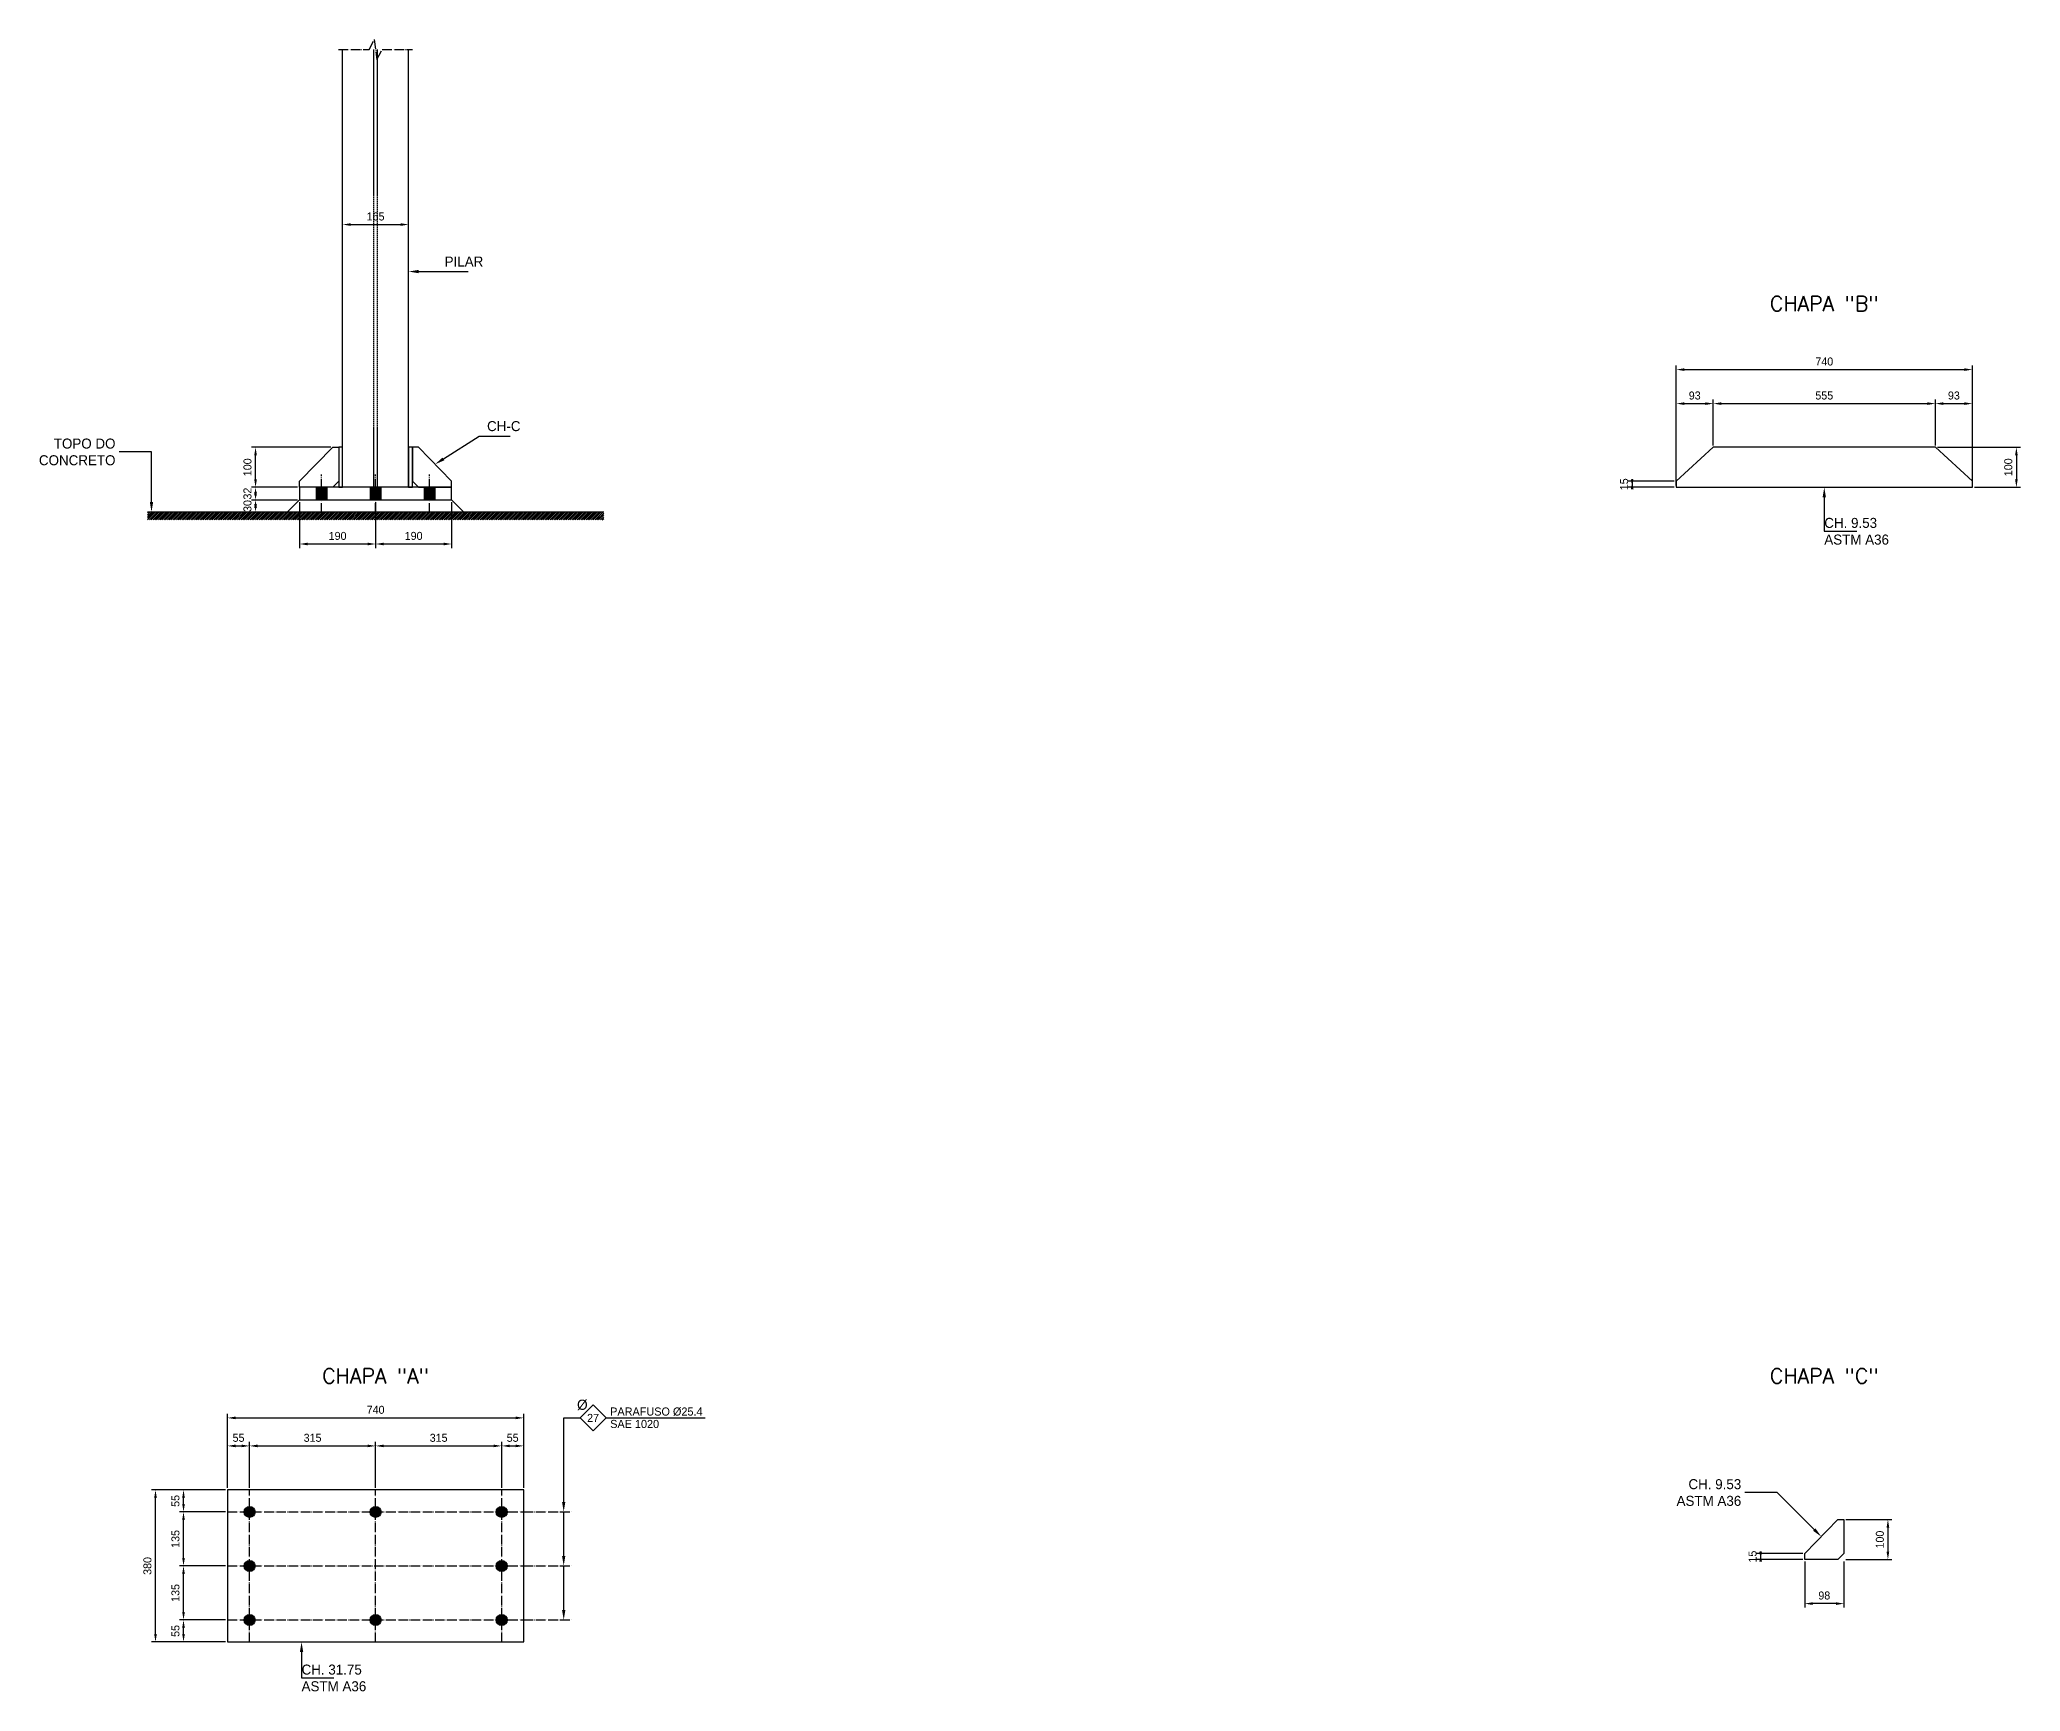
# Model space of a CAD drawing. Extents: x -4524 to 7730, y -2994 to 1469.
# Drawn here: x 2780 to 7730, y -2994 to 1135 of the extents above; entities that cross this region are included whole.
import ezdxf

# ---------------------------------------------------------------- set-up
doc = ezdxf.new("R2010")
doc.units = 0
doc.header["$MEASUREMENT"] = 0
doc.linetypes.add('ACAD_ISO01W100', pattern=[5, 4, -1])
doc.linetypes.add('ACAD_ISO04W100', pattern=[30.5, 24, -3, 0.5, -3])
doc.layers.get('DEFPOINTS').update_dxf_attribs({"linetype": 'ACAD_ISO01W100'})
for name, color, linetype in [('EIXO', 5, 'ACAD_ISO04W100'), ('FAB-CHAPA', 2, 'Continuous'), ('L-HIDDEN', 7, 'ACAD_ISO01W100'), ('PERFIL', 1, 'Continuous'), ('REGUA120', 2, 'Continuous'), ('REGUA80', 4, 'Continuous')]:
    doc.layers.add(name, color=color, linetype=linetype)
doc.styles.add('REGUA100', font='ROMANS.SHX', dxfattribs={"height": 2.54})
doc.dimstyles.new('ISO-25', dxfattribs={"dimtxt": 2.5, "dimasz": 2.5, "dimexe": 1.25, "dimexo": 0.625, "dimtad": 1, "dimtxsty": 'STANDARD', "dimcen": 2.5, "dimclrt": 4, "dimazin": 3, "dimtfac": 1, "dimtmove": 0, "dimatfit": 3})

# ---------------------------------------------------------------- blocks, each defined once
blk = doc.blocks.new('*D7')
for p, q in [((3537.5, 652.5), (3537.5, 682.5)), ((3557.5, 672.5), (3682.5, 672.5)), ((3702.5, 652.5), (3702.5, 682.5))]:
    blk.add_line(p, q)
for points in [[(3537.5, 672.5), (3557.5, 675.8), (3557.5, 669.2)], [(3702.5, 672.5), (3682.5, 669.2), (3682.5, 675.8)]]:
    blk.add_trace(points)
at = {"layer": 'DEFPOINTS', "color": 0}
for p in [(3537.5, 647.5), (3620, 682.5), (3702.5, 647.5)]:
    blk.add_point(p, dxfattribs=at)
at = {"layer": 'REGUA80', "color": 4, "insert": (3620, 682.5), "char_height": 20, "attachment_point": 8}
blk.add_mtext('165', dxfattribs=at)
blk = doc.blocks.new('*D8')
for p, q in [((3425, -15.9), (3310, -15.9)), ((3425, -45.9), (3310, -45.9)), ((3320, -25.9), (3320, -35.9))]:
    blk.add_line(p, q)
for points in [[(3320, -15.9), (3323.3, -35.9), (3316.7, -35.9)], [(3320, -45.9), (3316.7, -25.9), (3323.3, -25.9)]]:
    blk.add_trace(points)
at = {"layer": 'DEFPOINTS', "color": 0, "linetype": 'BYBLOCK'}
for p in [(3430, -15.9), (3430, -45.9)]:
    blk.add_point(p, dxfattribs=at)
at = {"layer": 'REGUA80', "color": 4, "insert": (3310, -30.9), "char_height": 20, "attachment_point": 8, "rotation": 90}
blk.add_mtext('30', dxfattribs=at)
blk = doc.blocks.new('*D9')
for p, q in [((3425, 15.9), (3310, 15.9)), ((3320, 4.1), (3320, -4.1)), ((3425, -15.9), (3310, -15.9))]:
    blk.add_line(p, q)
for points in [[(3320, 15.9), (3323.3, -4.1), (3316.7, -4.1)], [(3320, -15.9), (3316.7, 4.1), (3323.3, 4.1)]]:
    blk.add_trace(points)
at = {"layer": 'DEFPOINTS', "color": 0, "linetype": 'BYBLOCK'}
for p in [(3430, 15.9), (3430, -15.9)]:
    blk.add_point(p, dxfattribs=at)
at = {"layer": 'REGUA80', "color": 4, "insert": (3310, 0), "char_height": 20, "attachment_point": 8, "rotation": 90}
blk.add_mtext('32', dxfattribs=at)
blk = doc.blocks.new('*D10')
for p, q in [((3508, 115.9), (3310, 115.9)), ((3320, 35.9), (3320, 95.9)), ((3425, 15.9), (3310, 15.9))]:
    blk.add_line(p, q)
for points in [[(3320, 115.9), (3323.3, 95.9), (3316.7, 95.9)], [(3320, 15.9), (3316.7, 35.9), (3323.3, 35.9)]]:
    blk.add_trace(points)
at = {"layer": 'DEFPOINTS', "color": 0, "linetype": 'BYBLOCK'}
for p in [(3513, 115.9), (3430, 15.9)]:
    blk.add_point(p, dxfattribs=at)
at = {"layer": 'REGUA80', "color": 4, "insert": (3310, 65.9), "char_height": 20, "attachment_point": 8, "rotation": 90}
blk.add_mtext('100', dxfattribs=at)
blk = doc.blocks.new('*D11')
for p, q in [((3430, -20.9), (3430, -135.9)), ((3620, -20.9), (3620, -135.9)), ((3600, -125.9), (3450, -125.9))]:
    blk.add_line(p, q)
for points in [[(3430, -125.9), (3450, -122.5), (3450, -129.2)], [(3620, -125.9), (3600, -129.2), (3600, -122.5)]]:
    blk.add_trace(points)
at = {"layer": 'DEFPOINTS', "color": 0}
for p in [(3430, -15.9), (3620, -15.9), (3525, -115.9)]:
    blk.add_point(p, dxfattribs=at)
at = {"layer": 'REGUA80', "color": 4, "insert": (3525, -115.9), "char_height": 20, "attachment_point": 8}
blk.add_mtext('190', dxfattribs=at)
blk = doc.blocks.new('*D12')
for p, q in [((3620, -20.9), (3620, -135.9)), ((3810, -20.9), (3810, -135.9)), ((3790, -125.9), (3640, -125.9))]:
    blk.add_line(p, q)
for points in [[(3620, -125.9), (3640, -122.5), (3640, -129.2)], [(3810, -125.9), (3790, -129.2), (3790, -122.5)]]:
    blk.add_trace(points)
at = {"layer": 'DEFPOINTS', "color": 0}
for p in [(3620, -15.9), (3810, -15.9), (3715, -115.9)]:
    blk.add_point(p, dxfattribs=at)
at = {"layer": 'REGUA80', "color": 4, "insert": (3715, -115.9), "char_height": 20, "attachment_point": 8}
blk.add_mtext('190', dxfattribs=at)
blk = doc.blocks.new('*D17')
for p, q in [((3245, -2815), (3130, -2815)), ((3245, -2870), (3130, -2870)), ((3140, -2850), (3140, -2835))]:
    blk.add_line(p, q)
for points in [[(3140, -2815), (3143.3, -2835), (3136.7, -2835)], [(3140, -2870), (3136.7, -2850), (3143.3, -2850)]]:
    blk.add_trace(points)
at = {"layer": 'DEFPOINTS', "color": 0, "linetype": 'BYBLOCK'}
for p in [(3250, -2815), (3250, -2870)]:
    blk.add_point(p, dxfattribs=at)
at = {"layer": 'REGUA80', "color": 4, "insert": (3130, -2842.5), "char_height": 20, "attachment_point": 8, "rotation": 90}
blk.add_mtext('55', dxfattribs=at)
blk = doc.blocks.new('*D18')
for p, q in [((3245, -2680), (3130, -2680)), ((3140, -2795), (3140, -2700)), ((3245, -2815), (3130, -2815))]:
    blk.add_line(p, q)
for points in [[(3140, -2680), (3143.3, -2700), (3136.7, -2700)], [(3140, -2815), (3136.7, -2795), (3143.3, -2795)]]:
    blk.add_trace(points)
at = {"layer": 'DEFPOINTS', "color": 0, "linetype": 'BYBLOCK'}
for p in [(3250, -2680), (3250, -2815)]:
    blk.add_point(p, dxfattribs=at)
at = {"layer": 'REGUA80', "color": 4, "insert": (3130, -2747.5), "char_height": 20, "attachment_point": 8, "rotation": 90}
blk.add_mtext('135', dxfattribs=at)
blk = doc.blocks.new('*D19')
for p, q in [((3245, -2545), (3130, -2545)), ((3140, -2660), (3140, -2565)), ((3245, -2680), (3130, -2680))]:
    blk.add_line(p, q)
for points in [[(3140, -2545), (3143.3, -2565), (3136.7, -2565)], [(3140, -2680), (3136.7, -2660), (3143.3, -2660)]]:
    blk.add_trace(points)
at = {"layer": 'DEFPOINTS', "color": 0, "linetype": 'BYBLOCK'}
for p in [(3250, -2545), (3250, -2680)]:
    blk.add_point(p, dxfattribs=at)
at = {"layer": 'REGUA80', "color": 4, "insert": (3130, -2612.5), "char_height": 20, "attachment_point": 8, "rotation": 90}
blk.add_mtext('135', dxfattribs=at)
blk = doc.blocks.new('*D20')
for p, q in [((3245, -2490), (3130, -2490)), ((3140, -2525), (3140, -2510)), ((3245, -2545), (3130, -2545))]:
    blk.add_line(p, q)
for points in [[(3140, -2490), (3143.3, -2510), (3136.7, -2510)], [(3140, -2545), (3136.7, -2525), (3143.3, -2525)]]:
    blk.add_trace(points)
at = {"layer": 'DEFPOINTS', "color": 0, "linetype": 'BYBLOCK'}
for p in [(3250, -2490), (3250, -2545)]:
    blk.add_point(p, dxfattribs=at)
at = {"layer": 'REGUA80', "color": 4, "insert": (3130, -2517.5), "char_height": 20, "attachment_point": 8, "rotation": 90}
blk.add_mtext('55', dxfattribs=at)
blk = doc.blocks.new('*D21')
for p, q in [((3250, -2485), (3250, -2370)), ((3305, -2485), (3305, -2370)), ((3270, -2380), (3285, -2380))]:
    blk.add_line(p, q)
for points in [[(3250, -2380), (3270, -2376.7), (3270, -2383.3)], [(3305, -2380), (3285, -2383.3), (3285, -2376.7)]]:
    blk.add_trace(points)
at = {"layer": 'DEFPOINTS', "color": 0}
for p in [(3277.5, -2370), (3250, -2490), (3305, -2490)]:
    blk.add_point(p, dxfattribs=at)
at = {"layer": 'REGUA80', "color": 4, "insert": (3277.5, -2370), "char_height": 20, "attachment_point": 8}
blk.add_mtext('55', dxfattribs=at)
blk = doc.blocks.new('*D22')
for p, q in [((3305, -2485), (3305, -2370)), ((3620, -2485), (3620, -2370)), ((3325, -2380), (3600, -2380))]:
    blk.add_line(p, q)
for points in [[(3305, -2380), (3325, -2376.7), (3325, -2383.3)], [(3620, -2380), (3600, -2383.3), (3600, -2376.7)]]:
    blk.add_trace(points)
at = {"layer": 'DEFPOINTS', "color": 0}
for p in [(3462.5, -2370), (3305, -2490), (3620, -2490)]:
    blk.add_point(p, dxfattribs=at)
at = {"layer": 'REGUA80', "color": 4, "insert": (3462.5, -2370), "char_height": 20, "attachment_point": 8}
blk.add_mtext('315', dxfattribs=at)
blk = doc.blocks.new('*D23')
for p, q in [((3620, -2485), (3620, -2370)), ((3935, -2485), (3935, -2370)), ((3640, -2380), (3915, -2380))]:
    blk.add_line(p, q)
for points in [[(3620, -2380), (3640, -2376.7), (3640, -2383.3)], [(3935, -2380), (3915, -2383.3), (3915, -2376.7)]]:
    blk.add_trace(points)
at = {"layer": 'DEFPOINTS', "color": 0}
for p in [(3777.5, -2370), (3620, -2490), (3935, -2490)]:
    blk.add_point(p, dxfattribs=at)
at = {"layer": 'REGUA80', "color": 4, "insert": (3777.5, -2370), "char_height": 20, "attachment_point": 8}
blk.add_mtext('315', dxfattribs=at)
blk = doc.blocks.new('*D24')
for p, q in [((3935, -2485), (3935, -2370)), ((3990, -2485), (3990, -2370)), ((3955, -2380), (3970, -2380))]:
    blk.add_line(p, q)
for points in [[(3935, -2380), (3955, -2376.7), (3955, -2383.3)], [(3990, -2380), (3970, -2383.3), (3970, -2376.7)]]:
    blk.add_trace(points)
at = {"layer": 'DEFPOINTS', "color": 0}
for p in [(3962.5, -2370), (3935, -2490), (3990, -2490)]:
    blk.add_point(p, dxfattribs=at)
at = {"layer": 'REGUA80', "color": 4, "insert": (3962.5, -2370), "char_height": 20, "attachment_point": 8}
blk.add_mtext('55', dxfattribs=at)
blk = doc.blocks.new('*D25')
for p, q in [((3245, -2490), (3060, -2490)), ((3070, -2850), (3070, -2510)), ((3245, -2870), (3060, -2870))]:
    blk.add_line(p, q)
for points in [[(3070, -2490), (3073.3, -2510), (3066.7, -2510)], [(3070, -2870), (3066.7, -2850), (3073.3, -2850)]]:
    blk.add_trace(points)
at = {"layer": 'DEFPOINTS', "color": 0, "linetype": 'BYBLOCK'}
for p in [(3250, -2490), (3250, -2870)]:
    blk.add_point(p, dxfattribs=at)
at = {"layer": 'REGUA80', "color": 4, "insert": (3060, -2680), "char_height": 20, "attachment_point": 8, "rotation": 90}
blk.add_mtext('380', dxfattribs=at)
blk = doc.blocks.new('*D26')
for p, q in [((3250, -2485), (3250, -2300)), ((3270, -2310), (3970, -2310)), ((3990, -2485), (3990, -2300))]:
    blk.add_line(p, q)
for points in [[(3250, -2310), (3270, -2306.7), (3270, -2313.3)], [(3990, -2310), (3970, -2313.3), (3970, -2306.7)]]:
    blk.add_trace(points)
at = {"layer": 'DEFPOINTS', "color": 0}
for p in [(3620, -2300), (3250, -2490), (3990, -2490)]:
    blk.add_point(p, dxfattribs=at)
at = {"layer": 'REGUA80', "color": 4, "insert": (3620, -2300), "char_height": 20, "attachment_point": 8}
blk.add_mtext('740', dxfattribs=at)
blk = doc.blocks.new('*D27')
for p, q in [((6870, 35), (6870, 235)), ((6890, 225), (6942.5, 225)), ((6962.5, 120), (6962.5, 235))]:
    blk.add_line(p, q)
for points in [[(6870, 225), (6890, 228.3), (6890, 221.7)], [(6962.5, 225), (6942.5, 221.7), (6942.5, 228.3)]]:
    blk.add_trace(points)
at = {"layer": 'DEFPOINTS', "color": 0}
for p in [(6916.2, 235), (6962.5, 115), (6870, 30)]:
    blk.add_point(p, dxfattribs=at)
at = {"layer": 'REGUA80', "color": 4, "insert": (6916.2, 235), "char_height": 20, "attachment_point": 8}
blk.add_mtext('93', dxfattribs=at)
blk = doc.blocks.new('*D28')
for p, q in [((6962.5, 120), (6962.5, 235)), ((6982.5, 225), (7497.5, 225)), ((7517.5, 120), (7517.5, 235))]:
    blk.add_line(p, q)
for points in [[(6962.5, 225), (6982.5, 228.3), (6982.5, 221.7)], [(7517.5, 225), (7497.5, 221.7), (7497.5, 228.3)]]:
    blk.add_trace(points)
at = {"layer": 'DEFPOINTS', "color": 0}
for p in [(7240, 235), (6962.5, 115), (7517.5, 115)]:
    blk.add_point(p, dxfattribs=at)
at = {"layer": 'REGUA80', "color": 4, "insert": (7240, 235), "char_height": 20, "attachment_point": 8}
blk.add_mtext('555', dxfattribs=at)
blk = doc.blocks.new('*D29')
for p, q in [((7517.5, 120), (7517.5, 235)), ((7537.5, 225), (7590, 225)), ((7610, 35), (7610, 235))]:
    blk.add_line(p, q)
for points in [[(7517.5, 225), (7537.5, 228.3), (7537.5, 221.7)], [(7610, 225), (7590, 221.7), (7590, 228.3)]]:
    blk.add_trace(points)
at = {"layer": 'DEFPOINTS', "color": 0}
for p in [(7563.8, 235), (7517.5, 115), (7610, 30)]:
    blk.add_point(p, dxfattribs=at)
at = {"layer": 'REGUA80', "color": 4, "insert": (7563.8, 235), "char_height": 20, "attachment_point": 8}
blk.add_mtext('93', dxfattribs=at)
blk = doc.blocks.new('*D30')
for p, q in [((6870, 20), (6870, 320)), ((6890, 310), (7590, 310)), ((7610, 20), (7610, 320))]:
    blk.add_line(p, q)
for points in [[(6870, 310), (6890, 313.3), (6890, 306.7)], [(7610, 310), (7590, 306.7), (7590, 313.3)]]:
    blk.add_trace(points)
at = {"layer": 'DEFPOINTS', "color": 0}
for p in [(7240, 320), (6870, 15), (7610, 15)]:
    blk.add_point(p, dxfattribs=at)
at = {"layer": 'REGUA80', "color": 4, "insert": (7240, 320), "char_height": 20, "attachment_point": 8}
blk.add_mtext('740', dxfattribs=at)
blk = doc.blocks.new('*D31')
for p, q in [((6865, 30.9), (6750, 30.9)), ((6865, 15.9), (6750, 15.9)), ((6760, 35.9), (6760, 10.9))]:
    blk.add_line(p, q)
for points in [[(6760, 15.9), (6756.7, 35.9), (6763.3, 35.9)], [(6760, 30.9), (6763.3, 10.9), (6756.7, 10.9)]]:
    blk.add_trace(points)
at = {"layer": 'DEFPOINTS', "color": 0, "linetype": 'BYBLOCK'}
for p in [(6870, 30.9), (6870, 15.9)]:
    blk.add_point(p, dxfattribs=at)
at = {"layer": 'REGUA80', "color": 4, "insert": (6750, 23.4), "char_height": 20, "attachment_point": 8, "rotation": 90}
blk.add_mtext('15', dxfattribs=at)
blk = doc.blocks.new('*D32')
for p, q in [((7522.5, 115.9), (7730, 115.9)), ((7720, 95.9), (7720, 35.9)), ((7615, 15.9), (7730, 15.9))]:
    blk.add_line(p, q)
for points in [[(7720, 115.9), (7723.3, 95.9), (7716.7, 95.9)], [(7720, 15.9), (7716.7, 35.9), (7723.3, 35.9)]]:
    blk.add_trace(points)
at = {"layer": 'DEFPOINTS', "color": 0, "linetype": 'BYBLOCK'}
for p in [(7517.5, 115.9), (7610, 15.9)]:
    blk.add_point(p, dxfattribs=at)
at = {"layer": 'REGUA80', "color": 4, "insert": (7710, 65.9), "char_height": 20, "attachment_point": 8, "rotation": 90}
blk.add_mtext('100', dxfattribs=at)
blk = doc.blocks.new('*D33')
for p, q in [((7294, -2564.1), (7409, -2564.1)), ((7399, -2584.1), (7399, -2644.1)), ((7294, -2664.1), (7409, -2664.1))]:
    blk.add_line(p, q)
for points in [[(7399, -2564.1), (7402.3, -2584.1), (7395.6, -2584.1)], [(7399, -2664.1), (7395.6, -2644.1), (7402.3, -2644.1)]]:
    blk.add_trace(points)
at = {"layer": 'DEFPOINTS', "color": 0, "linetype": 'BYBLOCK'}
for p in [(7289, -2564.1), (7289, -2664.1)]:
    blk.add_point(p, dxfattribs=at)
at = {"layer": 'REGUA80', "color": 4, "insert": (7389, -2614.1), "char_height": 20, "attachment_point": 8, "rotation": 90}
blk.add_mtext('100', dxfattribs=at)
blk = doc.blocks.new('*D34')
for p, q in [((7191, -2669.1), (7191, -2784.1)), ((7289, -2669.1), (7289, -2784.1)), ((7269, -2774.1), (7211, -2774.1))]:
    blk.add_line(p, q)
for points in [[(7191, -2774.1), (7211, -2770.8), (7211, -2777.5)], [(7289, -2774.1), (7269, -2777.5), (7269, -2770.8)]]:
    blk.add_trace(points)
at = {"layer": 'DEFPOINTS', "color": 0}
for p in [(7191, -2664.1), (7289, -2664.1), (7240, -2764.1)]:
    blk.add_point(p, dxfattribs=at)
at = {"layer": 'REGUA80', "color": 4, "insert": (7240, -2764.1), "char_height": 20, "attachment_point": 8}
blk.add_mtext('98', dxfattribs=at)
blk = doc.blocks.new('*D35')
for p, q in [((7186, -2649.1), (7071, -2649.1)), ((7186, -2664.1), (7071, -2664.1)), ((7081, -2644.1), (7081, -2669.1))]:
    blk.add_line(p, q)
for points in [[(7081, -2664.1), (7077.7, -2644.1), (7084.3, -2644.1)], [(7081, -2649.1), (7084.3, -2669.1), (7077.7, -2669.1)]]:
    blk.add_trace(points)
at = {"layer": 'DEFPOINTS', "color": 0, "linetype": 'BYBLOCK'}
for p in [(7191, -2649.1), (7191, -2664.1)]:
    blk.add_point(p, dxfattribs=at)
at = {"layer": 'REGUA80', "color": 4, "insert": (7071, -2656.6), "char_height": 20, "attachment_point": 8, "rotation": 90}
blk.add_mtext('15', dxfattribs=at)

msp = doc.modelspace()

# ---------------------------------------------------------------- hatches: boundary and pattern name
h = msp.add_hatch()
h.set_pattern_fill('ANSI31', color=256, style=0)
h.set_pattern_definition([(45, (0, 0), (-2.245064, 2.245064), [])])
h.paths.add_polyline_path([(3050, -45.875), (3050, -65.875), (4190, -65.875), (4190, -45.875)])

# ---------------------------------------------------------------- linework, layer by layer
for p, q in [((3050, -45.875), (4190, -45.875)), ((4090, -2310), (4130.781, -2310))]:
    msp.add_line(p, q)
at = {"color": 4}
for p, q in [((3430, -15.875), (3400, -45.875)), ((3810, -15.875), (3840, -45.875)), ((4196.131, -2310), (4443.131, -2310))]:
    msp.add_line(p, q, dxfattribs=at)
for points in [[(3727.5, 555), (3772.5, 555), (3851, 555)], [(3060, -20.875), (3060, 104.125), (2979, 104.125)], [(3789.607, 86.797), (3878.515, 143.375), (3956.515, 143.375)], [(7240, -9.125), (7240, -94.125), (7321, -94.125)], [(4090, -2520), (4090, -2310)], [(7214.807, -2588.947), (7122.485, -2496.625), (7041.485, -2496.625)], [(4090, -2655), (4090, -2545)], [(4090, -2790), (4090, -2680)], [(3435, -2895), (3435, -2960), (3516, -2960)]]:
    msp.add_lwpolyline(points)
msp.add_lwpolyline([(4196.131, -2310), (4163.456, -2277.325), (4130.781, -2310), (4163.456, -2342.675)], close=True, dxfattribs=at)
at = {"const_width": 13.7}
for points in [[(3298.15, -2545, 1), (3311.85, -2545, 1)], [(3613.15, -2545, 1), (3626.85, -2545, 1)], [(3928.15, -2545, 1), (3941.85, -2545, 1)], [(3298.15, -2680, 1), (3311.85, -2680, 1)], [(3928.15, -2680, 1), (3941.85, -2680, 1)], [(3298.15, -2815, 1), (3311.85, -2815, 1)], [(3613.15, -2815, 1), (3626.85, -2815, 1)], [(3928.15, -2815, 1), (3941.85, -2815, 1)]]:
    msp.add_lwpolyline(points, format="xyb", close=True, dxfattribs=at)
for points in [[(3702.5, 555), (3727.5, 559.167), (3727.5, 550.833)], [(3768.515, 73.375), (3787.37, 90.312), (3791.844, 83.282)], [(7240, 15.875), (7244.167, -9.125), (7235.833, -9.125)], [(3060, -45.875), (3055.833, -20.875), (3064.167, -20.875)], [(4090, -2545), (4085.833, -2520), (4094.167, -2520)], [(7232.485, -2606.625), (7211.861, -2591.894), (7217.754, -2586.001)], [(4090, -2680), (4085.833, -2655), (4094.167, -2655)], [(4090, -2815), (4085.833, -2790), (4094.167, -2790)], [(3435, -2870), (3439.167, -2895), (3430.833, -2895)]]:
    msp.add_trace(points)
at = {"color": 255}
for points in [[(3471.3, -15.875), (3498.7, -15.875), (3471.3, 15.875), (3498.7, 15.875)], [(3471.3, -15.875), (3498.7, -15.875), (3471.3, 15.875), (3498.7, 15.875)], [(3471.3, -15.875), (3498.7, -15.875), (3471.3, 15.875), (3498.7, 15.875)], [(3606.3, -15.875), (3633.7, -15.875), (3606.3, 15.875), (3633.7, 15.875)], [(3606.3, -15.875), (3633.7, -15.875), (3606.3, 15.875), (3633.7, 15.875)], [(3741.3, -15.875), (3768.7, -15.875), (3741.3, 15.875), (3768.7, 15.875)], [(3741.3, -15.875), (3768.7, -15.875), (3741.3, 15.875), (3768.7, 15.875)], [(3741.3, -15.875), (3768.7, -15.875), (3741.3, 15.875), (3768.7, 15.875)]]:
    msp.add_trace(points, dxfattribs=at)
at = {"layer": 'EIXO'}
for p, q in [((3485, -47.625), (3485, 47.625)), ((3485, -47.625), (3485, 47.625)), ((3485, -47.625), (3485, 47.625)), ((3620, -47.625), (3620, 47.625)), ((3620, -47.625), (3620, 47.625)), ((3755, -47.625), (3755, 47.625)), ((3755, -47.625), (3755, 47.625)), ((3755, -47.625), (3755, 47.625)), ((3305, -2870), (3305, -2490)), ((3620, -2870), (3620, -2490)), ((3935, -2870), (3935, -2490)), ((3250, -2545), (3990, -2545)), ((3990, -2545), (4110, -2545)), ((3250, -2680), (3990, -2680)), ((3990, -2680), (4110, -2680)), ((3250, -2815), (3990, -2815)), ((3990, -2815), (4110, -2815))]:
    msp.add_line(p, q, dxfattribs=at)
msp.add_lwpolyline([(3527.6, 1110), (3603.5, 1110), (3616.7, 1134.75), (3623.3, 1085.25), (3636.5, 1110), (3712.4, 1110)], dxfattribs=at)
at = {"layer": 'FAB-CHAPA'}
for points in [[(3430, 15.875), (3430, 30.875), (3512.97, 115.875), (3527.97, 115.875), (3527.97, 30.875), (3512.97, 15.875)], [(3527.97, 15.875), (3537.5, 15.875), (3537.5, 115.875), (3527.97, 115.875)], [(3702.5, 15.875), (3712.03, 15.875), (3712.03, 115.875), (3702.5, 115.875)], [(3810, 15.875), (3810, 30.875), (3727.03, 115.875), (3712.03, 115.875), (3712.03, 30.875), (3727.03, 15.875)], [(7610, 15.875), (7610, 30.875), (7517.5, 115.875), (6962.5, 115.875), (6870, 30.875), (6870, 15.875)], [(3430, -15.875), (3810, -15.875), (3810, 15.875), (3430, 15.875)], [(3471.3, -15.875), (3498.7, -15.875), (3498.7, 15.875), (3471.3, 15.875)], [(3471.3, -15.875), (3498.7, -15.875), (3498.7, 15.875), (3471.3, 15.875)], [(3471.3, -15.875), (3498.7, -15.875), (3498.7, 15.875), (3471.3, 15.875)], [(3606.3, -15.875), (3633.7, -15.875), (3633.7, 15.875), (3606.3, 15.875)], [(3606.3, -15.875), (3633.7, -15.875), (3633.7, 15.875), (3606.3, 15.875)], [(3741.3, -15.875), (3768.7, -15.875), (3768.7, 15.875), (3741.3, 15.875)], [(3741.3, -15.875), (3768.7, -15.875), (3768.7, 15.875), (3741.3, 15.875)], [(3741.3, -15.875), (3768.7, -15.875), (3768.7, 15.875), (3741.3, 15.875)], [(3250, -2870), (3990, -2870), (3990, -2490), (3250, -2490)], [(7191, -2664.125), (7191, -2649.125), (7273.97, -2564.125), (7288.97, -2564.125), (7288.97, -2649.125), (7273.97, -2664.125)]]:
    msp.add_lwpolyline(points, close=True, dxfattribs=at)
at = {"layer": 'FAB-CHAPA', "linetype": 'CONTINUOUS'}
for centre in [(3305, -2545), (3620, -2545), (3935, -2545), (3305, -2680), (3935, -2680), (3305, -2815), (3620, -2815), (3935, -2815)]:
    msp.add_circle(centre, 13.7, dxfattribs=at)
at = {"layer": 'L-HIDDEN'}
for p, q in [((3615.55, 19.05), (3615.55, 1110)), ((3624.45, 19.05), (3624.45, 1110))]:
    msp.add_line(p, q, dxfattribs=at)
at = {"layer": 'PERFIL'}
for p, q in [((3537.5, 19.05), (3537.5, 1110)), ((3702.5, 19.05), (3702.5, 1110))]:
    msp.add_line(p, q, dxfattribs=at)

# ---------------------------------------------------------------- texts
at = {"color": 4}
for s, insert, char_height, attachment_point in [('PILAR', (3792.5, 567.5), 25, 7), ('CH-C', (3898.515, 155.875), 25, 7), ('TOPO DO \\PCONCRETO', (2970, 104.125), 25, 6), ('CH. 9.53\\PASTM A36', (7240, -94.125), 25, 4), ('%%c', (4123.354, -2290.783), 25.4, 7), ('SAE 1020', (4206.131, -2315), 20.3, 1), ('PARAFUSO %%c25.4', (4206.131, -2305), 20.3, 7), ('CH. 9.53\\PASTM A36', (7032.485, -2496.625), 25, 6), ('CH. 31.75\\PASTM A36', (3435, -2960), 25, 4)]:
    msp.add_mtext(s, dxfattribs=dict(at, insert=insert, char_height=char_height, attachment_point=attachment_point))
at = {"insert": (4163.456, -2310), "char_height": 20, "attachment_point": 5}
msp.add_mtext('27', dxfattribs=at)
at = {"layer": 'FAB-CHAPA', "color": 2, "char_height": 37.5, "attachment_point": 5, "style": 'REGUA100'}
for s, insert in [('CHAPA "B"', (7240, 475)), ('CHAPA "C"', (7240, -2205))]:
    msp.add_mtext(s, dxfattribs=dict(at, insert=insert))
at = {"layer": 'REGUA120', "color": 2, "insert": (3620, -2205), "char_height": 37.5, "attachment_point": 5, "style": 'REGUA100'}
msp.add_mtext('CHAPA "A"', dxfattribs=at)

# ---------------------------------------------------------------- dimensions: what is measured, and where the dimension line sits
for base, p1, p2, text, picture, middle in [((3537.5, 672.5), (3702.5, 647.5), (3537.5, 647.5), '165', '*D7', (3620, 672.5)), ((6870, 310), (7610, 15), (6870, 15), '740', '*D30', (7240, 310)), ((6870, 225), (6962.5, 115), (6870, 30), '93', '*D27', (6916.25, 225)), ((6962.5, 225), (7517.5, 115), (6962.5, 115), '555', '*D28', (7240, 225)), ((7517.5, 225), (7610, 30), (7517.5, 115), '93', '*D29', (7563.75, 225)), ((3620, -125.875), (3430, -15.875), (3620, -15.875), '190', '*D11', (3525, -125.875)), ((3810, -125.875), (3620, -15.875), (3810, -15.875), '190', '*D12', (3715, -125.875)), ((3250, -2310), (3990, -2490), (3250, -2490), '740', '*D26', (3620, -2310)), ((3250, -2380), (3305, -2490), (3250, -2490), '55', '*D21', (3277.5, -2380)), ((3305, -2380), (3620, -2490), (3305, -2490), '315', '*D22', (3462.5, -2380)), ((3620, -2380), (3935, -2490), (3620, -2490), '315', '*D23', (3777.5, -2380)), ((3935, -2380), (3990, -2490), (3935, -2490), '55', '*D24', (3962.5, -2380)), ((7288.97, -2774.125), (7191, -2664.125), (7288.97, -2664.125), '98', '*D34', (7239.985, -2774.125))]:
    dim = msp.add_linear_dim(base=base, p1=p1, p2=p2, text=text, dimstyle='ISO-25', override={"dimtxt": 20, "dimasz": 20, "dimgap": 10})
    dim.commit()
    dim.dimension.update_dxf_attribs({"geometry": picture, "text_midpoint": middle})
for base, p1, p2, text, picture, middle in [((3320, 115.875), (3430, 15.875), (3512.97, 115.875), '100', '*D10', (3320, 65.875)), ((7720, 15.875), (7517.5, 115.875), (7610, 15.875), '100', '*D32', (7720, 65.875)), ((3320, 15.875), (3430, -15.875), (3430, 15.875), '32', '*D9', (3320, 0)), ((6760, 30.875), (6870, 15.875), (6870, 30.875), '15', '*D31', (6760, 23.375)), ((3320, -15.875), (3430, -45.875), (3430, -15.875), '30', '*D8', (3320, -30.875)), ((3070, -2490), (3250, -2870), (3250, -2490), '380', '*D25', (3070, -2680)), ((3140, -2490), (3250, -2545), (3250, -2490), '55', '*D20', (3140, -2517.5)), ((3140, -2545), (3250, -2680), (3250, -2545), '135', '*D19', (3140, -2612.5)), ((7398.97, -2664.125), (7288.97, -2564.125), (7288.97, -2664.125), '100', '*D33', (7398.97, -2614.125)), ((7081, -2649.125), (7191, -2664.125), (7191, -2649.125), '15', '*D35', (7081, -2656.625)), ((3140, -2680), (3250, -2815), (3250, -2680), '135', '*D18', (3140, -2747.5)), ((3140, -2815), (3250, -2870), (3250, -2815), '55', '*D17', (3140, -2842.5))]:
    dim = msp.add_linear_dim(base=base, p1=p1, p2=p2, angle=90, text=text, dimstyle='ISO-25', override={"dimtxt": 20, "dimasz": 20, "dimgap": 10})
    dim.commit()
    dim.dimension.update_dxf_attribs({"geometry": picture, "text_midpoint": middle, "dimtype": 160})

doc.saveas('drawing.dxf')
